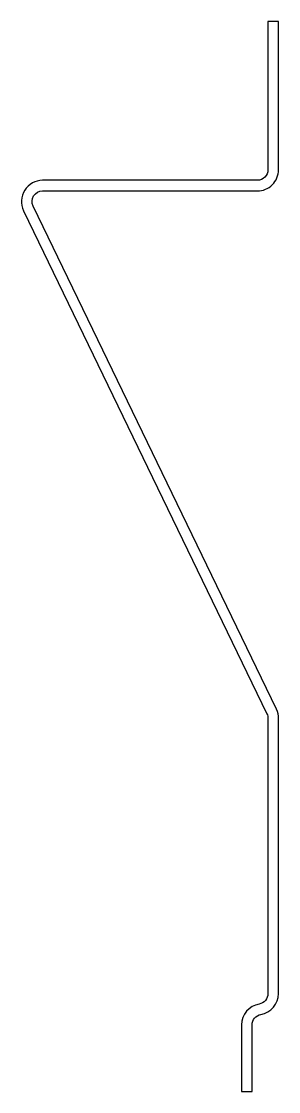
# Model space of a CAD drawing. Extents: x 1184 to 1208, y -25 to 76.
import ezdxf

# ---------------------------------------------------------------- set-up
doc = ezdxf.new("R2010")
doc.units = 0
doc.header["$LTSCALE"] = 15
doc.layers.get('0').update_dxf_attribs({"linetype": 'CONTINUOUS'})

msp = doc.modelspace()

# ---------------------------------------------------------------- linework, layer by layer
msp.add_lwpolyline([(1207.28, -15.93, -0.365977), (1206.45, -16.92, 0.365977), (1204.78, -18.89), (1204.78, -25.18), (1205.78, -25.18), (1205.78, -18.89, -0.365977), (1206.62, -17.9, 0.365977), (1208.28, -15.93), (1208.28, 10.03, 0.113074), (1208.08, 10.91), (1185.13, 58.38, -0.553198), (1186.03, 59.82), (1206.28, 59.82, 0.414214), (1208.28, 61.82), (1208.28, 75.82), (1207.28, 75.82), (1207.28, 61.82, -0.414214), (1206.28, 60.82), (1186.03, 60.82, 0.553198), (1184.23, 57.95), (1207.18, 10.47, -0.113074), (1207.28, 10.03)], format="xyb", close=True)

doc.saveas('drawing.dxf')
